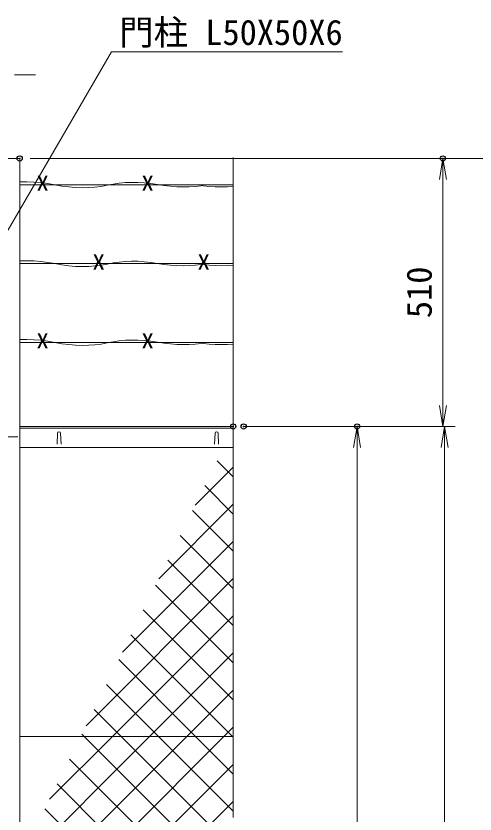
# Model space of a CAD drawing. Units: millimetres, scale not verified. Extents: x -5936 to 5936, y -4198 to 4198.
# Drawn here: x 2407 to 3281, y 177 to 1696 of the extents above; entities that cross this region are included whole.
import ezdxf
from ezdxf.enums import TextEntityAlignment as Align

# ---------------------------------------------------------------- set-up
doc = ezdxf.new("R2010")
doc.units = ezdxf.units.MM
doc.header["$LTSCALE"] = 20
doc.header["$PDMODE"] = 32
doc.header["$PDSIZE"] = 10
for name, color, linetype, lineweight in [('0-0_D-STR3', 3, 'Continuous', 9), ('0-1_22', 7, 'Continuous', 9), ('0-2_D-STR1', 1, 'Continuous', 9), ('0-5_D-STR-DIM', 7, 'Continuous', 9), ('0-9_D-STR-TXT', 7, 'Continuous', 9), ('0-B_0', 7, 'Continuous', 9)]:
    doc.layers.add(name, color=color, linetype=linetype, lineweight=lineweight)
doc.layers.add('0-C_Defpoints', color=7, linetype='Continuous')
doc.styles.add('ＭＳ ゴシック', font='')
doc.styles.get('ＭＳ ゴシック').set_extended_font_data('MS Gothic')

# ---------------------------------------------------------------- blocks, each defined once
blk = doc.blocks.new('G14')
at = {"layer": '0-1_22'}
for p, q in [((172476.6, 99710), (171862.5, 100324.1)), ((171026.7, 98634.5), (172476.6, 100084.4)), ((172476.6, 98295.8), (171394.5, 99378)), ((169642.2, 95835.8), (172476.6, 98670.2)), ((172476.6, 96881.6), (170926.4, 98431.8)), ((168257.8, 93037.2), (172476.6, 97256)), ((172476.6, 95467.3), (170458.4, 97485.6)), ((172476.6, 94053.1), (169990.3, 96539.5)), ((166873.3, 90238.5), (172476.6, 95841.8)), ((172476.6, 92638.9), (169522.3, 95593.3)), ((172476.6, 91224.7), (169054.2, 94647.1)), ((169628.8, 89829.8), (167650.1, 91808.6)), ((172121.5, 89829.8), (172476.6, 90185)), ((164347, 82055.3), (172121.5, 89829.8)), ((172476.6, 86982.1), (169628.8, 89829.8)), ((164347, 80641.1), (172476.6, 88770.7)), ((172476.6, 82739.4), (166245.9, 88970.2)), ((172476.6, 81325.2), (165777.9, 88024)), ((164347, 79226.9), (172476.6, 87356.5)), ((172476.6, 79911), (165309.8, 87077.8))]:
    blk.add_line(p, q, dxfattribs=at)
for points in [[(165488.9, 87439.9), (167878.9, 89829.8), (172476.6, 94427.6)], [(172476.6, 89810.5), (172457.3, 89829.8), (168586.2, 93701)], [(164347, 84883.7), (169293.1, 89829.8), (172476.6, 93013.4)], [(172476.6, 88396.3), (171043.1, 89829.8), (168118.1, 92754.8)], [(164347, 83469.5), (170707.3, 89829.8), (172476.6, 91599.2)], [(172321, 85723.5), (168214.6, 89829.8), (167182, 90862.5)], [(172476.6, 84153.6), (166800.4, 89829.8), (166714, 89916.3)]]:
    blk.add_lwpolyline(points, dxfattribs=at)
blk = doc.blocks.new('_OPEN')
at = {"layer": '0-B_0'}
blk.add_line((-20, 3.333), (0, 0), dxfattribs=at)
blk.add_lwpolyline([(-20, -3.333), (0, 0), (-20, 0)], dxfattribs=at)

msp = doc.modelspace()

# ---------------------------------------------------------------- linework, layer by layer
at = {"layer": '0-0_D-STR3'}
for p, q in [((2414.28, 1374.84), (2820.76, 1374.84)), ((2414.28, 1224.84), (2820.76, 1224.84)), ((2414.28, 1074.84), (2820.76, 1074.84)), ((2414.28, 324.84), (2820.76, 324.84))]:
    msp.add_line(p, q, dxfattribs=at)
for points in [[(2414.28, 1379.98), (2414.83, 1380.02), (2427.87, 1380.26), (2441.04, 1379.85), (2454.33, 1378.79), (2467.74, 1377.07), (2481.28, 1374.7), (2494.74, 1372.33), (2507.91, 1370.6), (2520.79, 1369.53), (2533.39, 1369.11), (2545.69, 1369.33), (2557.71, 1370.2), (2569.44, 1371.73), (2580.89, 1373.9), (2592.27, 1376.1), (2603.82, 1377.72), (2615.52, 1378.75), (2627.39, 1379.19), (2639.43, 1379.05), (2651.62, 1378.32), (2663.98, 1377), (2676.5, 1375.1), (2689, 1373.17), (2701.32, 1371.78), (2713.46, 1370.92), (2725.4, 1370.6), (2737.16, 1370.82), (2748.73, 1371.58), (2760.11, 1372.87), (2761.77, 1373.14)], [(2820.76, 1371.67), (2810.09, 1370.92), (2798.14, 1370.6), (2786.39, 1370.82), (2774.82, 1371.58), (2763.43, 1372.87), (2761.77, 1373.14)], [(2414.28, 1229.98), (2414.83, 1230.02), (2427.87, 1230.26), (2441.04, 1229.85), (2454.33, 1228.79), (2467.74, 1227.07), (2481.28, 1224.7), (2494.74, 1222.33), (2507.91, 1220.6), (2520.79, 1219.53), (2533.39, 1219.11), (2545.69, 1219.33), (2557.71, 1220.2), (2569.44, 1221.73), (2580.89, 1223.9), (2592.27, 1226.1), (2603.82, 1227.72), (2615.52, 1228.75), (2627.39, 1229.19), (2639.43, 1229.05), (2651.62, 1228.32), (2663.98, 1227), (2676.5, 1225.1), (2689, 1223.17), (2701.32, 1221.78), (2713.46, 1220.92), (2725.4, 1220.6), (2737.16, 1220.82), (2748.73, 1221.58), (2760.11, 1222.87), (2761.77, 1223.14)], [(2820.76, 1221.67), (2810.09, 1220.92), (2798.14, 1220.6), (2786.39, 1220.82), (2774.82, 1221.58), (2763.43, 1222.87), (2761.77, 1223.14)], [(2414.28, 1079.98), (2414.83, 1080.02), (2427.87, 1080.26), (2441.04, 1079.85), (2454.33, 1078.79), (2467.74, 1077.07), (2481.28, 1074.7), (2494.74, 1072.33), (2507.91, 1070.6), (2520.79, 1069.53), (2533.39, 1069.11), (2545.69, 1069.33), (2557.71, 1070.2), (2569.44, 1071.73), (2580.89, 1073.9), (2592.27, 1076.1), (2603.82, 1077.72), (2615.52, 1078.75), (2627.39, 1079.19), (2639.43, 1079.05), (2651.62, 1078.32), (2663.98, 1077), (2676.5, 1075.1), (2689, 1073.17), (2701.32, 1071.78), (2713.46, 1070.92), (2725.4, 1070.6), (2737.16, 1070.82), (2748.73, 1071.58), (2760.11, 1072.87), (2761.77, 1073.14)], [(2820.76, 1071.67), (2810.09, 1070.92), (2798.14, 1070.6), (2786.39, 1070.82), (2774.82, 1071.58), (2763.43, 1072.87), (2761.77, 1073.14)]]:
    msp.add_lwpolyline(points, dxfattribs=at)
at = {"layer": '0-2_D-STR1'}
for p, q in [((2364.28, 1424.84), (2414.28, 1424.84)), ((2414.28, 1424.84), (2414.28, -1185.16)), ((2414.28, 914.84), (2820.76, 914.84)), ((2414.28, 911.84), (2820.76, 911.84)), ((2485.53, 881.34), (2486.28, 901.84)), ((2493.03, 881.34), (2492.28, 901.84)), ((2785.53, 881.34), (2786.28, 901.84)), ((2793.03, 881.34), (2792.28, 901.84)), ((2383.84, 894.84), (2410.73, 894.84)), ((2414.28, 874.84), (2820.76, 874.84))]:
    msp.add_line(p, q, dxfattribs=at)
for centre in [(2489.28, 901.84), (2789.28, 901.84)]:
    msp.add_arc(centre, 3, 0, 180, dxfattribs=at)
at = {"layer": '0-5_D-STR-DIM'}
msp.add_line((2820.76, 1426.64), (2820.76, 170.99), dxfattribs=at)
at = {"layer": '0-9_D-STR-TXT'}
msp.add_lwpolyline([(2385.2, 1292.89), (2367.29, 1245.48), (2392.41, 1288.71), (2589.31, 1627.56), (2596.51, 1627.56), (3028.94, 1627.56)], dxfattribs=at)
at = {"layer": '0-B_0'}
for p, q in [((2404.28, 1583.75), (2444.28, 1583.75)), ((2434.28, 1424.84), (3240.12, 1424.84)), ((2434.28, 1424.84), (3430.34, 1424.84)), ((3220.12, 954.84), (3220.12, 1384.84)), ((2840.76, 914.84), (3076.79, 914.84)), ((2840.76, 914.84), (3240.12, 914.84)), ((2860.76, 914.84), (3243.46, 914.84)), ((3056.79, -815.16), (3056.79, 874.84)), ((3223.46, 874.84), (3223.46, -845.16))]:
    msp.add_line(p, q, dxfattribs=at)
at = {"layer": '0-C_Defpoints'}
for p in [(2414.28, 1424.84), (2414.28, 1424.84), (3220.12, 1424.84), (2820.76, 914.84), (2840.76, 914.84), (3056.79, 914.84)]:
    msp.add_point(p, dxfattribs=at)

# ---------------------------------------------------------------- block references
at = {"layer": '0-0_D-STR3', "xscale": 0.05, "yscale": 0.05}
msp.add_blockref('G14', (-5803.07, -4166.65), dxfattribs=at)
at = {"layer": '0-B_0', "xscale": 2, "yscale": 2}
for p, rotation in [((3220.12, 1424.84), 90), ((3220.12, 914.84), 270), ((3056.79, 914.84), 90), ((3223.46, 914.84), 90)]:
    msp.add_blockref('_OPEN', p, dxfattribs=dict(at, rotation=rotation))

# ---------------------------------------------------------------- texts
at = {"layer": '0-0_D-STR3', "style": 'ＭＳ ゴシック', "width": 1.2}
for p in [(2446.18, 1354.57), (2646.18, 1354.57), (2552.88, 1204.57), (2752.88, 1204.57), (2446.18, 1054.57), (2646.18, 1054.57)]:
    msp.add_text('X', height=28.89, dxfattribs=at).set_placement(p, align=Align.BOTTOM_LEFT)
at = {"layer": '0-9_D-STR-TXT', "style": 'ＭＳ ゴシック'}
msp.add_text('門柱 L50X50X6', height=48.09, dxfattribs=at).set_placement((2603.81, 1626.31), align=Align.BOTTOM_LEFT)
at = {"layer": '0-B_0', "style": 'ＭＳ ゴシック'}
msp.add_text('510', height=48.09, rotation=90, dxfattribs=at).set_placement((3213.38, 1120.97), align=Align.BOTTOM_LEFT)

doc.saveas('drawing.dxf')
